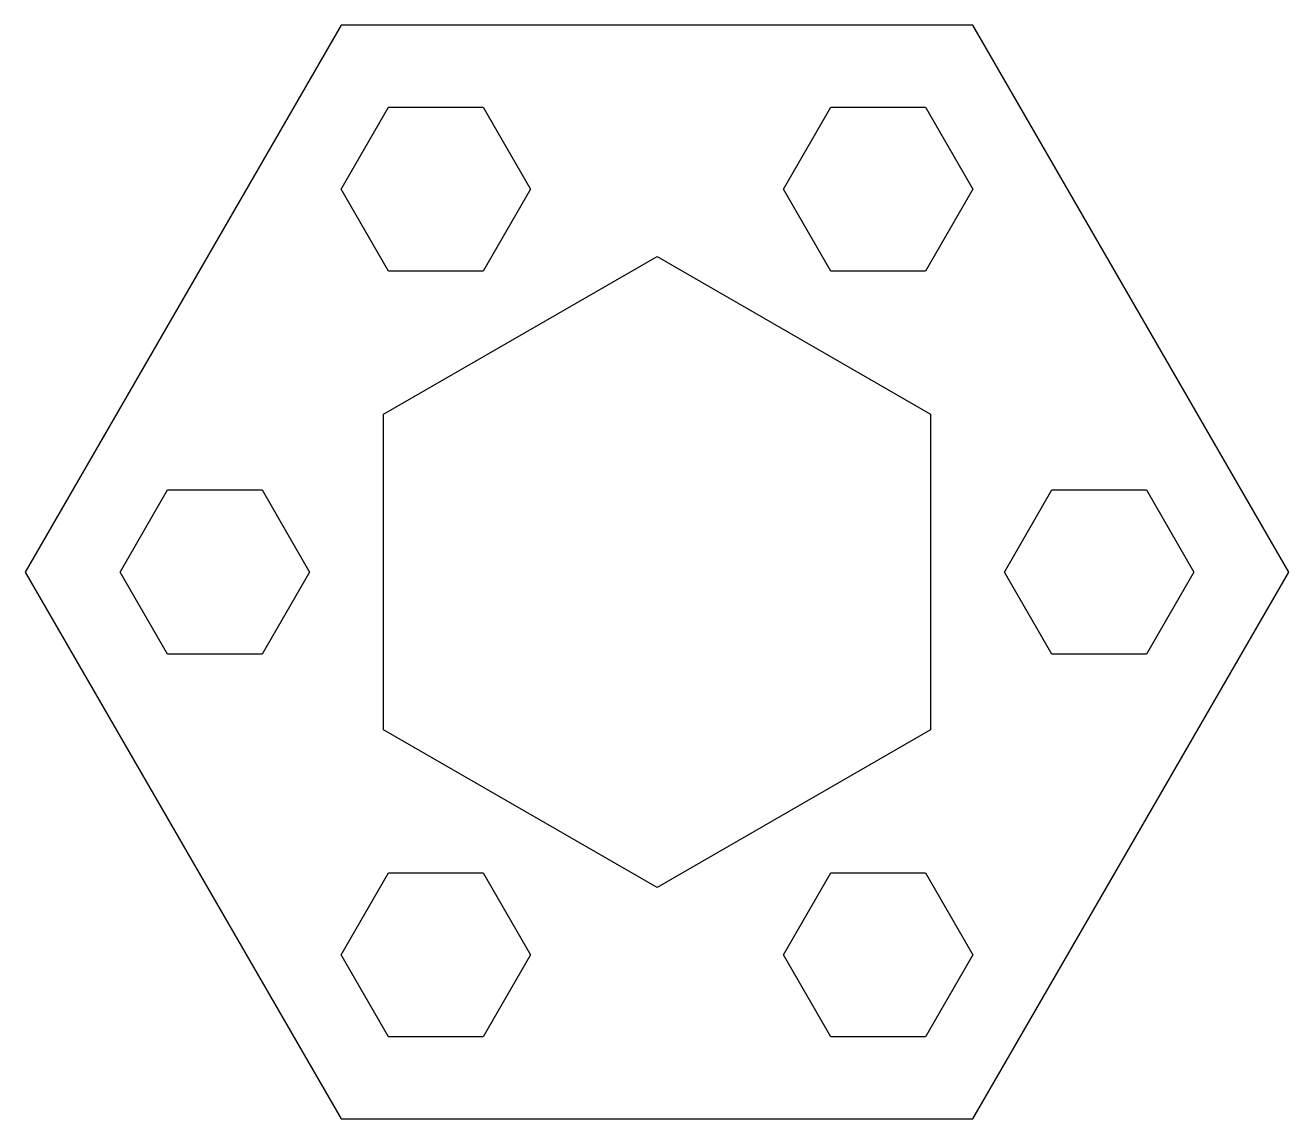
# Model space of a CAD drawing. Header units: metres. Extents: x -2 to 2, y -1.73 to 1.73.
import ezdxf

# ---------------------------------------------------------------- set-up
doc = ezdxf.new("R2010")
doc.units = ezdxf.units.M

msp = doc.modelspace()

# ---------------------------------------------------------------- linework, layer by layer
for p, q in [((-0.999985, 1.73204), (-2, 0)), ((1, 1.73204), (-0.999985, 1.73204)), ((2, 0), (1, 1.73204)), ((-0.999985, 1.21243), (-0.849991, 1.47223)), ((-0.849991, 1.47223), (-0.549988, 1.47223)), ((-0.549988, 1.47223), (-0.399994, 1.21243)), ((0.399994, 1.21243), (0.549988, 1.47223)), ((0.549988, 1.47223), (0.849991, 1.47223)), ((0.849991, 1.47223), (1, 1.21243)), ((-0.849991, 0.952621), (-0.999985, 1.21243)), ((-0.399994, 1.21243), (-0.549988, 0.952621)), ((0.549988, 0.952621), (0.399994, 1.21243)), ((1, 1.21243), (0.849991, 0.952621)), ((-0.866013, 0.5), (0, 1)), ((0, 1), (0.866013, 0.499985)), ((-0.549988, 0.952621), (-0.849991, 0.952621)), ((0.849991, 0.952621), (0.549988, 0.952621)), ((-0.866013, -0.499985), (-0.866013, 0.5)), ((0.866013, 0.499985), (0.866013, -0.5)), ((-1.7, 0), (-1.54999, 0.259796)), ((-1.54999, 0.259796), (-1.24998, 0.259796)), ((-1.24998, 0.259796), (-1.09999, 0)), ((1.09999, 0), (1.25, 0.259796)), ((1.25, 0.259796), (1.54999, 0.259796)), ((1.54999, 0.259796), (1.7, 0)), ((-2, 0), (-1, -1.73204)), ((-1.54999, -0.259796), (-1.7, 0)), ((-1.09999, 0), (-1.25, -0.259796)), ((1, -1.73204), (2, 0)), ((1.24998, -0.259796), (1.09999, 0)), ((1.7, 0), (1.54999, -0.259796)), ((-1.25, -0.259796), (-1.54999, -0.259796)), ((1.54999, -0.259796), (1.24998, -0.259796)), ((0, -1), (-0.866013, -0.499985)), ((0.866013, -0.5), (0, -1)), ((-1, -1.21243), (-0.849991, -0.952621)), ((-0.849991, -0.952621), (-0.549988, -0.952621)), ((-0.549988, -0.952621), (-0.399994, -1.21243)), ((0.399994, -1.21243), (0.549988, -0.952621)), ((0.549988, -0.952621), (0.849991, -0.952621)), ((0.849991, -0.952621), (1, -1.21243)), ((-0.849991, -1.47223), (-1, -1.21243)), ((-0.399994, -1.21243), (-0.549988, -1.47223)), ((0.549988, -1.47223), (0.399994, -1.21243)), ((1, -1.21243), (0.849991, -1.47223)), ((-0.549988, -1.47223), (-0.849991, -1.47223)), ((0.849991, -1.47223), (0.549988, -1.47223)), ((-1, -1.73204), (1, -1.73204))]:
    msp.add_line(p, q)

doc.saveas('drawing.dxf')
